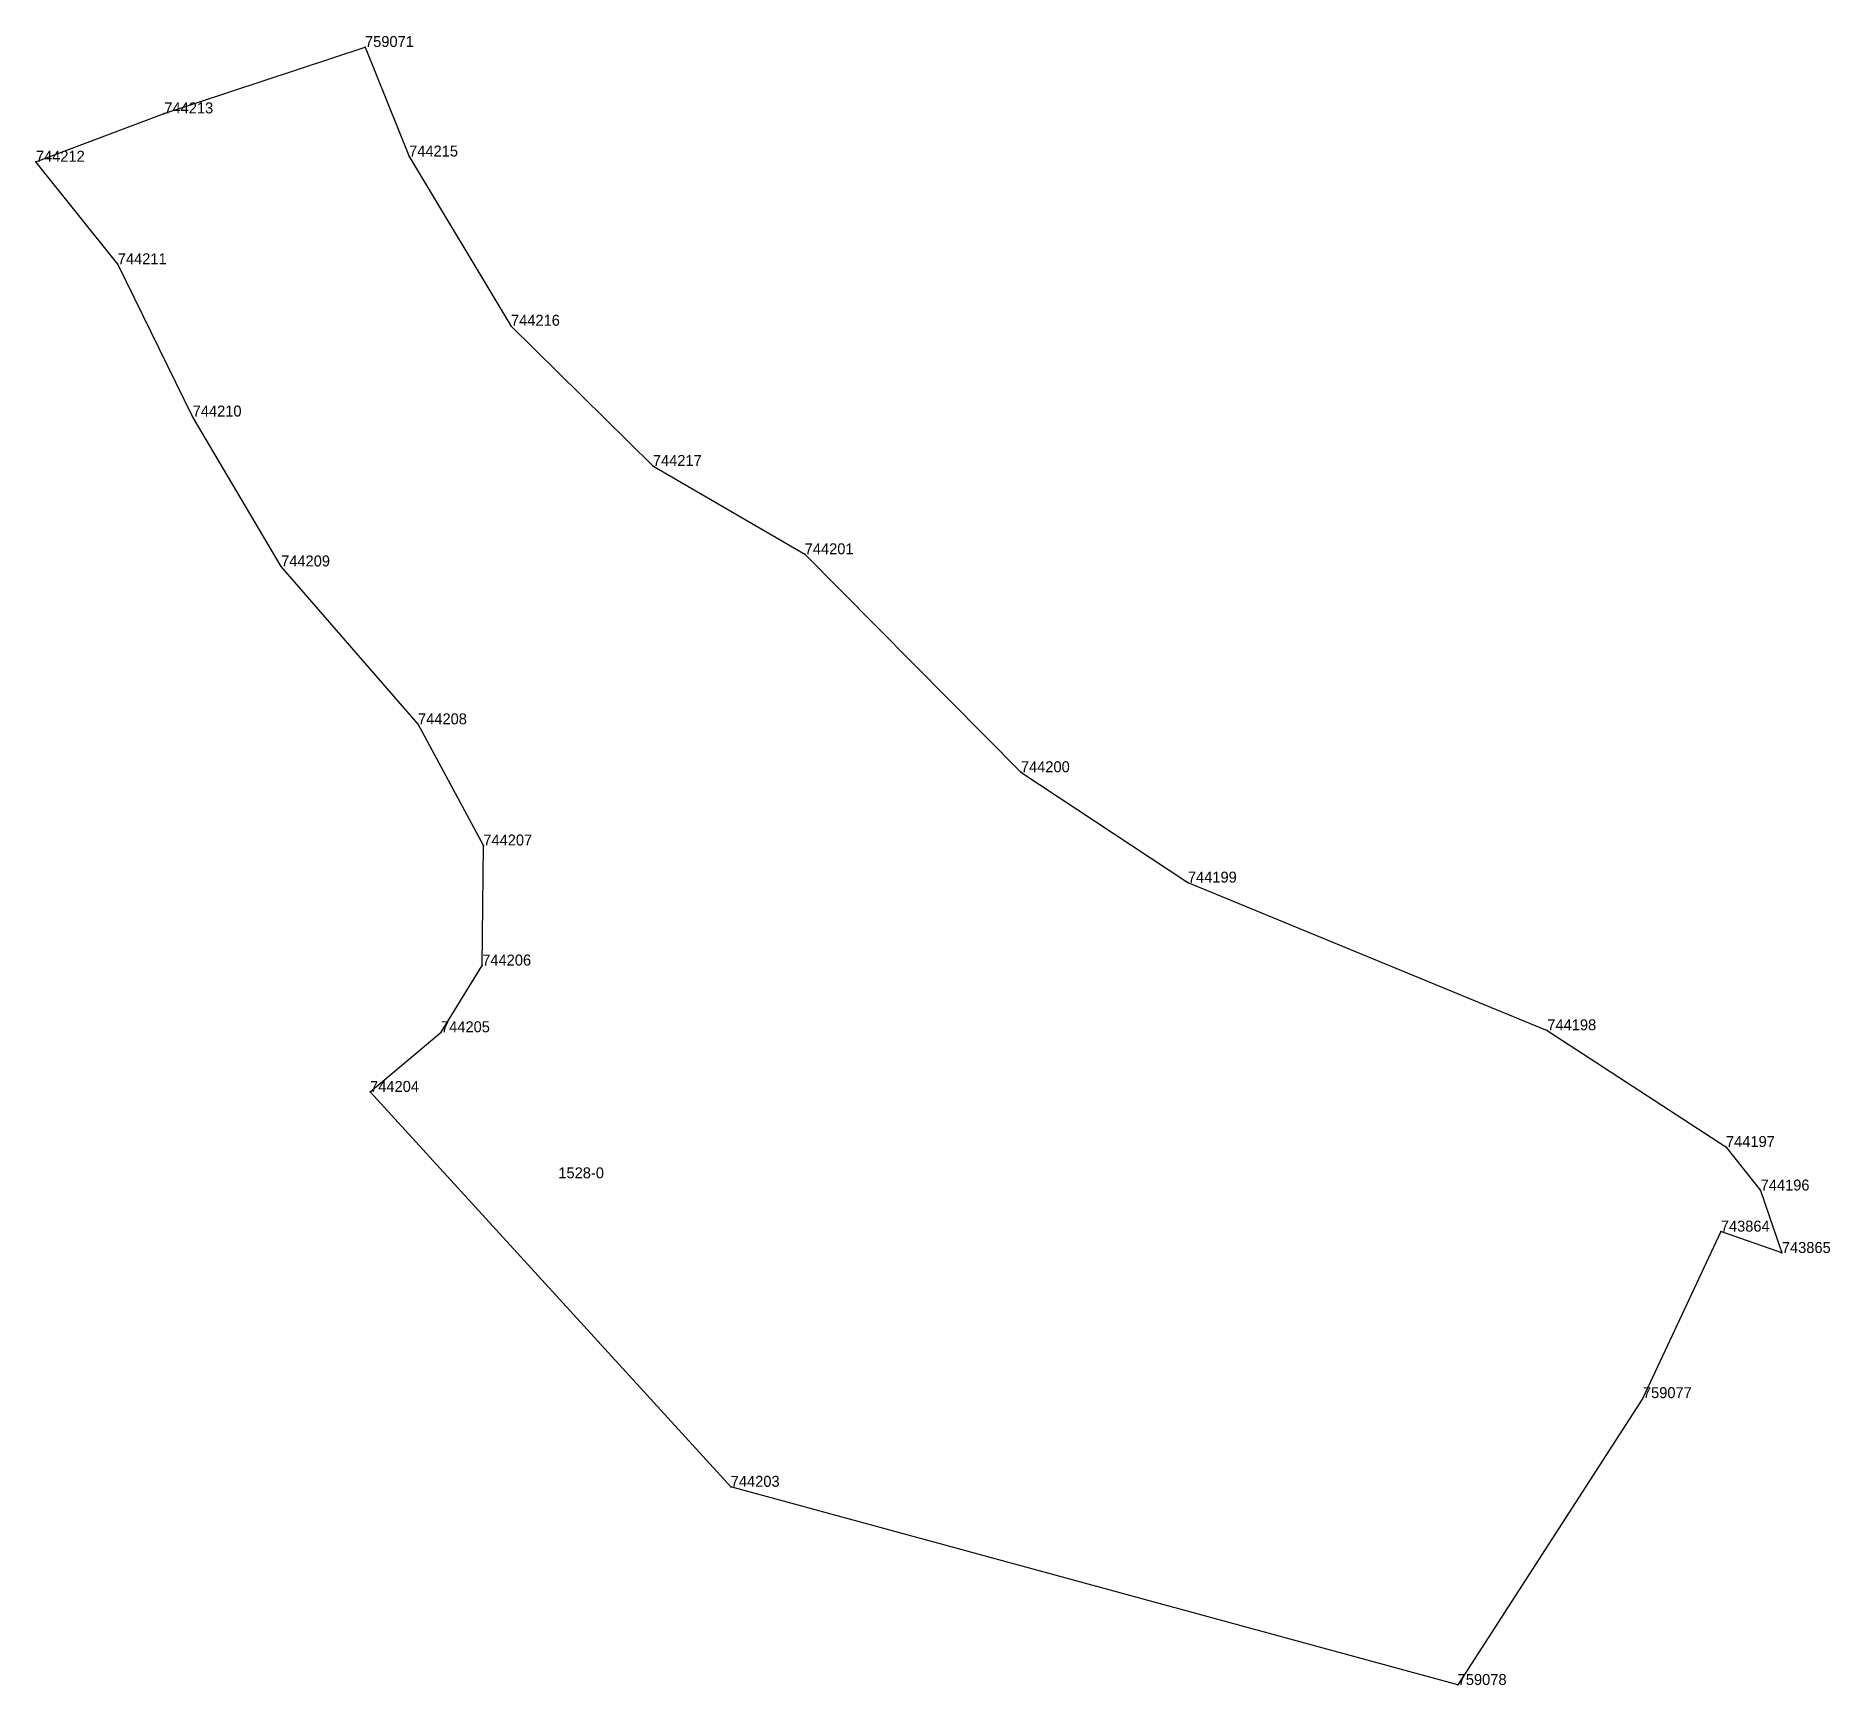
# Model space of a CAD drawing. Extents: x 7500163 to 7500294, y 4691360 to 4691481.
import ezdxf

# ---------------------------------------------------------------- set-up
doc = ezdxf.new("R2010")
doc.units = 0

msp = doc.modelspace()

# ---------------------------------------------------------------- linework, layer by layer
at = {"layer": 'Parcela Baze'}
msp.add_lwpolyline([(7500290.089, 4691391.825), (7500285.629, 4691393.385), (7500279.941, 4691381.223), (7500266.414, 4691360.274), (7500213.319, 4691374.746), (7500186.979, 4691403.585), (7500192.159, 4691407.945), (7500195.17, 4691412.815), (7500195.25, 4691421.584), (7500190.48, 4691430.434), (7500180.48, 4691441.964), (7500174.02, 4691452.913), (7500168.55, 4691464.033), (7500162.57, 4691471.523), (7500171.95, 4691475.052), (7500186.609, 4691479.901), (7500189.83, 4691471.902), (7500197.27, 4691459.543), (7500207.63, 4691449.303), (7500218.72, 4691442.853), (7500234.51, 4691426.934), (7500246.71, 4691418.874), (7500272.959, 4691408.084), (7500286.009, 4691399.564), (7500288.539, 4691396.385), (7500290.089, 4691391.825)], dxfattribs=at)
at = {"layer": 'Pikat'}
for p in [(7500186.609, 4691479.901), (7500171.95, 4691475.052), (7500162.57, 4691471.523), (7500189.83, 4691471.902), (7500168.55, 4691464.033), (7500197.27, 4691459.543), (7500174.02, 4691452.913), (7500207.63, 4691449.303), (7500218.72, 4691442.853), (7500180.48, 4691441.964), (7500190.48, 4691430.434), (7500234.51, 4691426.934), (7500195.25, 4691421.584), (7500246.71, 4691418.874), (7500195.17, 4691412.815), (7500192.159, 4691407.945), (7500272.959, 4691408.084), (7500186.979, 4691403.585), (7500286.009, 4691399.564), (7500288.539, 4691396.385), (7500285.629, 4691393.385), (7500290.089, 4691391.825), (7500279.941, 4691381.223), (7500213.319, 4691374.746), (7500266.414, 4691360.274)]:
    msp.add_point(p, dxfattribs=at)

# ---------------------------------------------------------------- texts
at = {"layer": 'Nr e Pikave Gjeodezike te Parceles Baze'}
for s, p in [('759071', (7500186.609, 4691479.901)), ('744213', (7500171.95, 4691475.052)), ('744215', (7500189.83, 4691471.902)), ('744212', (7500162.57, 4691471.523)), ('744211', (7500168.55, 4691464.033)), ('744216', (7500197.27, 4691459.543)), ('744210', (7500174.02, 4691452.913)), ('744217', (7500207.63, 4691449.303)), ('744201', (7500218.72, 4691442.853)), ('744209', (7500180.48, 4691441.964)), ('744208', (7500190.48, 4691430.434)), ('744200', (7500234.51, 4691426.934)), ('744207', (7500195.25, 4691421.584)), ('744199', (7500246.71, 4691418.874)), ('744206', (7500195.17, 4691412.815)), ('744205', (7500192.159, 4691407.945)), ('744198', (7500272.959, 4691408.084)), ('744204', (7500186.979, 4691403.585)), ('744197', (7500286.009, 4691399.564)), ('744196', (7500288.539, 4691396.385)), ('743864', (7500285.629, 4691393.385)), ('743865', (7500290.089, 4691391.825)), ('759077', (7500279.941, 4691381.223)), ('744203', (7500213.319, 4691374.746)), ('759078', (7500266.414, 4691360.274))]:
    msp.add_text(s, height=0.8, dxfattribs=at).set_placement(p)
at = {"layer": 'Nr Parceles Baze'}
msp.add_text('1528-0', height=0.8, dxfattribs=at).set_placement((7500200.729, 4691397.275))

doc.saveas('drawing.dxf')
